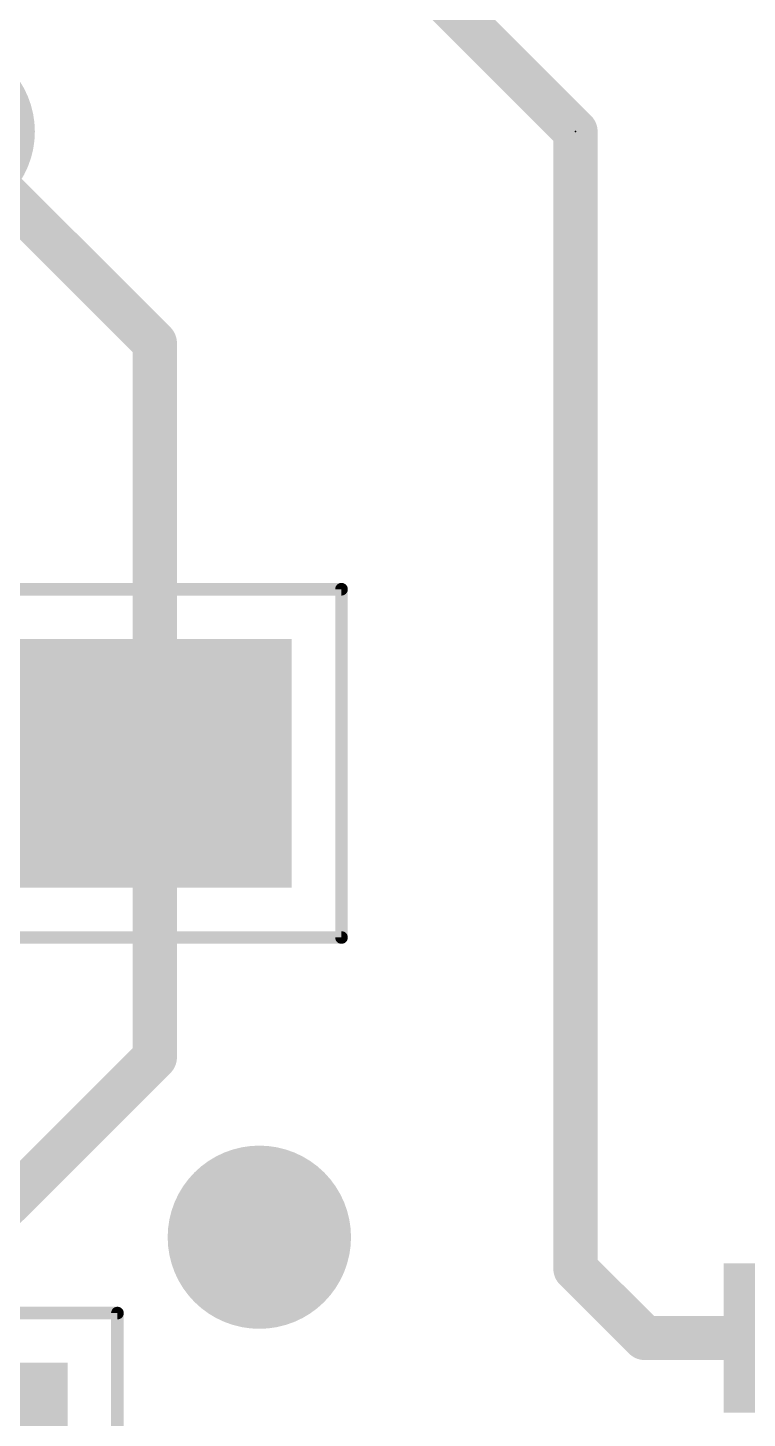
# Model space of a CAD drawing. Extents: x -37 to 70, y -13 to 33.
# Drawn here: x 16.85 to 19.74, y 13.88 to 19.47 of the extents above; entities that cross this region are included whole.
import ezdxf

# ---------------------------------------------------------------- set-up
doc = ezdxf.new("R2010")
doc.units = 0
for name, color, linetype in [('1', 12, 'CONTINUOUS'), ('18', 110, 'CONTINUOUS'), ('23', 53, 'CONTINUOUS'), ('39', 12, 'CONTINUOUS'), ('51', 53, 'CONTINUOUS')]:
    doc.layers.add(name, color=color, linetype=linetype)

# ---------------------------------------------------------------- blocks, each defined once
blk = doc.blocks.new('RECT')
blk.add_solid([(-0.5, -0.5), (0.5, -0.5), (-0.5, 0.5), (0.5, 0.5)])
blk = doc.blocks.new('ROUNDV')
at = {"const_width": 0.5}
blk.add_lwpolyline([(0, -0.25, 1), (0, 0.25, 1), (0, -0.25)], format="xyb", dxfattribs=at)

msp = doc.modelspace()

# ---------------------------------------------------------------- linework, layer by layer
at = {"layer": '1', "const_width": 0.1778}
for points in [[(19.05, 19.05), (13.97, 24.13)], [(17.36, 18.2), (16.51, 19.05)], [(19.05, 14.478), (19.05, 19.05)], [(17.36, 16.51), (17.36, 18.2)], [(17.36, 16.51), (17.36, 15.328)], [(16.51, 14.478), (17.36, 15.328)], [(19.328, 14.2), (19.05, 14.478)], [(20.32, 14.2), (19.328, 14.2)]]:
    msp.add_lwpolyline(points, dxfattribs=at)
at = {"layer": '1', "const_width": 0.0889}
for points in [[(19.0945, 19.05, 1), (19.0055, 19.05)], [(19.0186, 19.0186, 1), (19.0814, 19.0814)], [(17.4045, 18.2, 1), (17.3155, 18.2)], [(17.3286, 18.1686, 1), (17.3914, 18.2314)], [(17.4045, 16.51, 1), (17.3155, 16.51)], [(17.3155, 16.51, 1), (17.4045, 16.51)], [(17.3155, 15.328, 1), (17.4045, 15.328)], [(17.3914, 15.2966, 1), (17.3286, 15.3594)], [(19.0814, 14.5094, 1), (19.0186, 14.4466)], [(19.0055, 14.478, 1), (19.0945, 14.478)], [(19.328, 14.2445, 1), (19.328, 14.1556)], [(19.2966, 14.1686, 1), (19.3594, 14.2314)]]:
    msp.add_lwpolyline(points, format="xyb", dxfattribs=at)
at = {"layer": '23'}
msp.add_point((19.05, 19.05), dxfattribs=at)
at = {"layer": '39', "const_width": 0.0508}
for points in [[(14.91, 17.21), (18.11, 17.21)], [(18.11, 17.21), (18.11, 15.81)], [(18.11, 15.81), (14.91, 15.81)], [(15.81, 14.3), (17.21, 14.3)], [(17.21, 14.3), (17.21, 11.1)]]:
    msp.add_lwpolyline(points, dxfattribs=at)
at = {"layer": '39', "const_width": 0.0254}
for points in [[(18.1227, 17.21, 1), (18.0973, 17.21)], [(18.11, 17.1973, 1), (18.11, 17.2227)], [(18.0973, 15.81, 1), (18.1227, 15.81)], [(18.11, 15.7973, 1), (18.11, 15.8227)], [(17.2227, 14.3, 1), (17.1973, 14.3)], [(17.21, 14.2873, 1), (17.21, 14.3127)]]:
    msp.add_lwpolyline(points, format="xyb", dxfattribs=at)
at = {"layer": '51', "const_width": 0.1016}
for points in [[(16.154, 16.942), (16.866, 16.942)], [(16.154, 16.091), (16.866, 16.091)]]:
    msp.add_lwpolyline(points, dxfattribs=at)
at = {"layer": '51', "const_width": 0.0508}
for points in [[(16.866, 16.9166, 1), (16.866, 16.9674)], [(16.866, 16.0656, 1), (16.866, 16.1164)]]:
    msp.add_lwpolyline(points, format="xyb", dxfattribs=at)

# ---------------------------------------------------------------- block references
at = {"layer": '1', "xscale": 1.1}
msp.add_blockref('RECT', (17.36, 16.51), dxfattribs=at)
at = {"layer": '1', "xscale": 0.6, "yscale": 1.35, "rotation": 90}
msp.add_blockref('RECT', (20.32, 14.2), dxfattribs=at)
at = {"layer": '1', "xscale": 1.1, "rotation": 270}
msp.add_blockref('RECT', (16.51, 13.55), dxfattribs=at)
at = {"layer": '18', "xscale": 0.7366, "yscale": 0.7366}
for p in [(16.51, 19.05), (16.51, 19.05), (17.78, 14.605), (17.78, 14.605)]:
    msp.add_blockref('ROUNDV', p, dxfattribs=at)
at = {"layer": '51', "xscale": 0.5001, "yscale": 0.95}
msp.add_blockref('RECT', (17.0903, 16.5151), dxfattribs=at)

doc.saveas('drawing.dxf')
